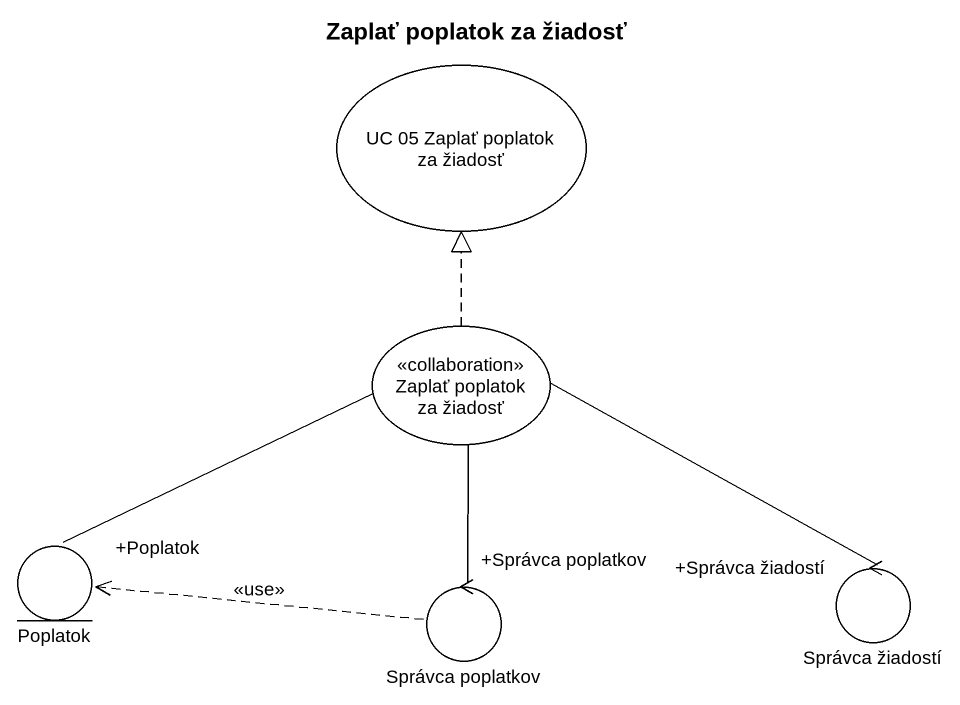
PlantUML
@startuml
title Zaplať poplatok za žiadosť
usecase "UC 05 Zaplať poplatok za žiadosť" as UC_05_Zaplať_poplatok_za
usecase "Zaplať poplatok za žiadosť" as Zaplať_poplatok_za_žiadosť <<collaboration>>
entity Poplatok
control "Správca žiadostí" as Správca_žiadostí
control "Správca poplatkov" as Správca_poplatkov
Zaplať_poplatok_za_žiadosť .up.|> UC_05_Zaplať_poplatok_za
Zaplať_poplatok_za_žiadosť -- "+Poplatok" Poplatok
Zaplať_poplatok_za_žiadosť -- "+Správca žiadostí" Správca_žiadostí
Zaplať_poplatok_za_žiadosť -- "+Správca poplatkov" Správca_poplatkov
Správca_poplatkov .left.> Poplatok : <<use>>
@enduml
